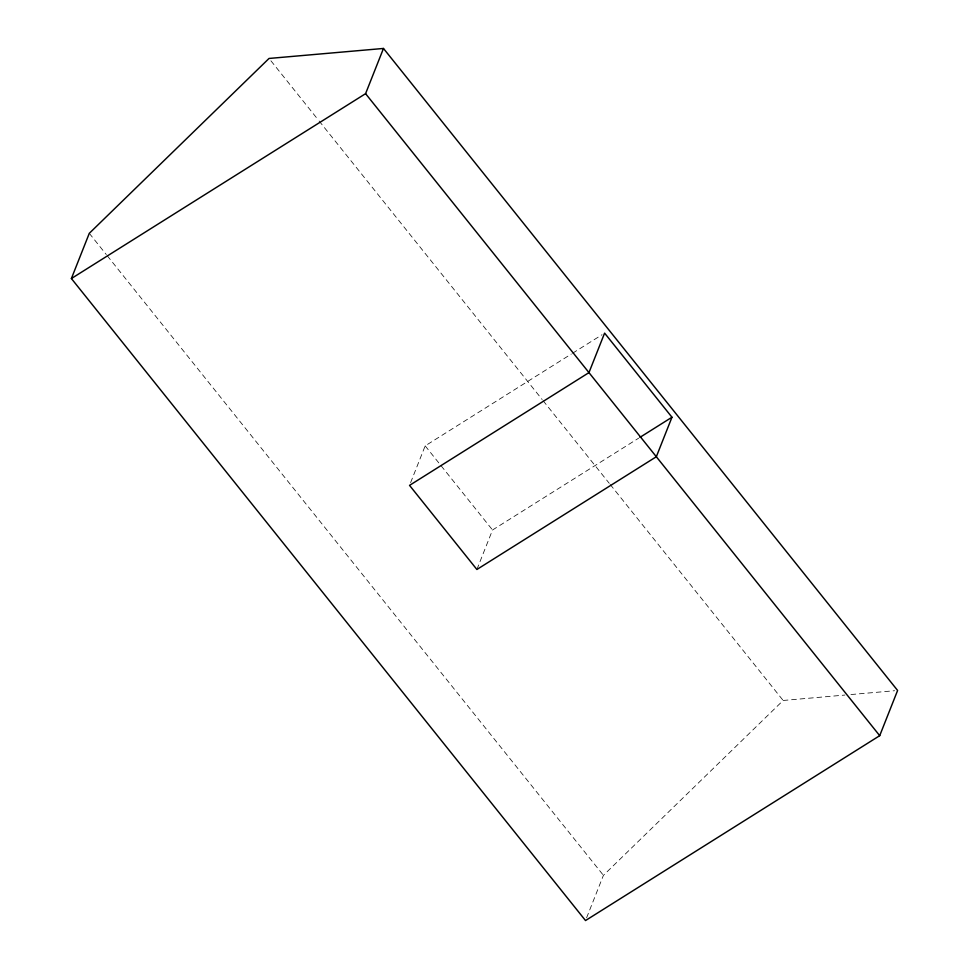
<?xml version="1.0" encoding="UTF-8"?>
<svg xmlns="http://www.w3.org/2000/svg" width="969" height="969" viewBox="0 0 969 969"><rect width="100%" height="100%" fill="white"/><g stroke="black" fill="none" stroke-linecap="round" stroke-linejoin="round"><path stroke-width="0.73" stroke-dasharray="4.84 3.63" d="M410.614 482.647L425.173 445.873L571.274 354.06M476.893 569.481L492.531 529.995L638.644 438.182M586.596 917.813L603.421 875.334L783.158 700.466L844.895 695.064M572.558 353.249L602.04 334.729M850.927 694.543L894.605 690.727M270.92 60.805L318.171 119.817M319.116 121.004L542.155 399.519M543.1 400.694L609.259 483.313M610.204 484.488L783.158 700.466M425.173 445.873L440.144 464.563M441.077 465.738L492.531 529.995M89.293 233.323L106.299 254.556M107.244 255.743L603.421 875.334"/><path stroke-width="1.45" d="M71.391 278.539L89.293 233.323L269.031 58.455L383.482 48.45L897.609 690.461L879.707 735.677L585.518 920.55L71.391 278.539L365.579 93.666L383.482 48.45M671.965 417.239L656.328 456.738L476.893 569.481L409.536 485.372L588.958 372.617L604.608 333.118L671.965 417.239L639.928 437.37M365.579 93.666L879.707 735.677"/></g></svg>
